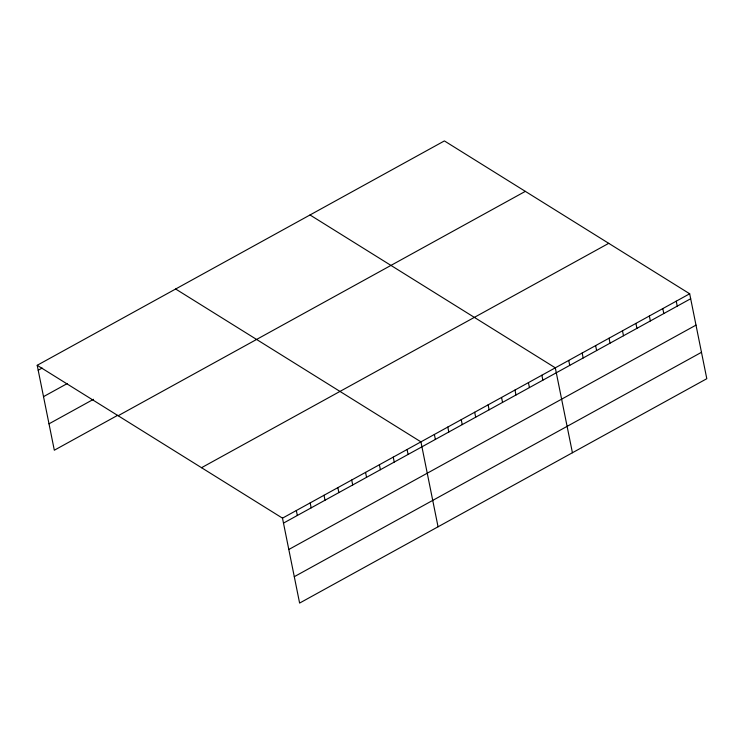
<?xml version="1.0" encoding="UTF-8"?>
<svg xmlns="http://www.w3.org/2000/svg" width="744" height="744" viewBox="0 0 744 744"><rect width="100%" height="100%" fill="white"/><g stroke="black" fill="none" stroke-linecap="round" stroke-linejoin="round"><path stroke-width="1.12" d="M37.2 365.295L444.391 140.923L689.679 293.778L706.8 378.705L299.609 603.077L282.488 518.149L37.2 365.295L54.321 450.222L117.617 415.347M38.195 370.242L42.157 368.066M43.524 396.636L67.258 383.56M49.002 423.829L93.502 399.305M118.147 415.738L525.329 191.366M201.54 467.706L608.731 243.334M282.488 518.149L689.679 293.778M283.483 523.106L690.674 298.735M288.812 549.49L695.993 325.128M294.289 576.684L701.48 352.312M310.016 214.97L555.303 367.824L572.424 452.752M175.64 289.007L420.927 441.862L438.058 526.789M676.24 301.181L677.235 306.137M662.802 308.593L663.797 313.54M649.363 315.995L650.358 320.943M635.925 323.398L636.929 328.355M622.486 330.801L623.491 335.758M609.048 338.204L610.052 343.161M595.619 345.607L596.614 350.564M582.18 353.009L583.175 357.966M568.741 360.422L569.737 365.369M541.865 375.227L542.869 380.184M528.426 382.63L529.43 387.587M514.988 390.033L515.992 394.99M501.558 397.436L502.553 402.392M488.12 404.838L489.115 409.795M474.681 412.25L475.676 417.198M461.243 419.653L462.238 424.601M447.804 427.056L448.809 432.013M434.366 434.459L435.37 439.416M407.089 449.488L408.084 454.445M393.241 457.123L394.246 462.071M379.394 464.749L380.398 469.706M365.555 472.375L366.55 477.332M351.707 480.01L352.712 484.958M337.869 487.636L338.864 492.593M324.021 495.262L325.016 500.219M310.174 502.888L311.178 507.845M296.335 510.524L297.33 515.471"/></g></svg>
